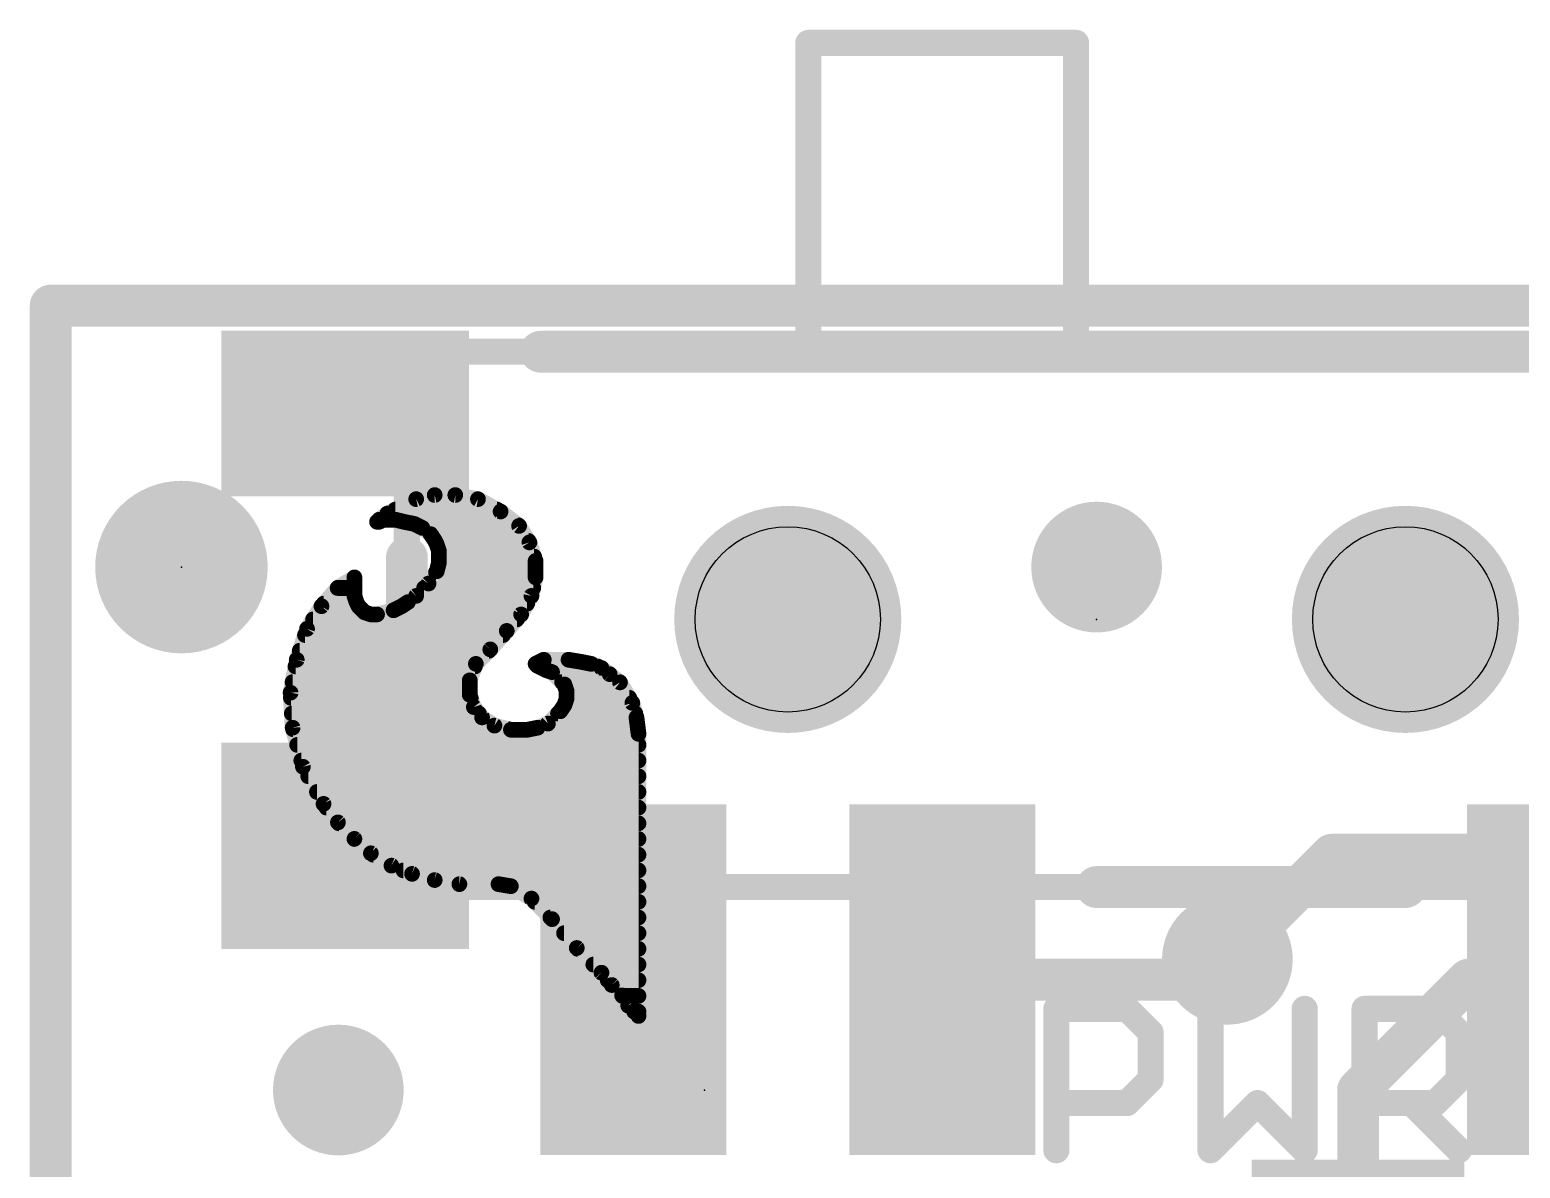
# Model space of a CAD drawing. Extents: x -41 to 66, y -12 to 41.
# Drawn here: x -0.1 to 7.14, y 33.91 to 39.44 of the extents above; entities that cross this region are included whole.
import ezdxf

# ---------------------------------------------------------------- set-up
doc = ezdxf.new("R2010")
doc.units = 0
for name, color, linetype in [('1', 12, 'CONTINUOUS'), ('16', 132, 'CONTINUOUS'), ('18', 110, 'CONTINUOUS'), ('20', 53, 'CONTINUOUS'), ('21', 41, 'CONTINUOUS'), ('22', 40, 'CONTINUOUS'), ('23', 53, 'CONTINUOUS'), ('24', 53, 'CONTINUOUS'), ('29', 253, 'CONTINUOUS'), ('31', 253, 'CONTINUOUS'), ('51', 53, 'CONTINUOUS')]:
    doc.layers.add(name, color=color, linetype=linetype)

# ---------------------------------------------------------------- blocks, each defined once
blk = doc.blocks.new('RECT')
blk.add_solid([(-0.5, -0.5), (0.5, -0.5), (-0.5, 0.5), (0.5, 0.5)])
blk = doc.blocks.new('PIE')
at = {"const_width": 0.5}
blk.add_lwpolyline([(0, -0.25, 1), (0, 0.25, 1), (0, -0.25)], format="xyb", dxfattribs=at)
blk = doc.blocks.new('ROUNDV')
at = {"const_width": 0.5}
blk.add_lwpolyline([(0, -0.25, 1), (0, 0.25, 1), (0, -0.25)], format="xyb", dxfattribs=at)

msp = doc.modelspace()

# ---------------------------------------------------------------- linework, layer by layer
at = {"layer": '1', "const_width": 0.2032}
for points in [[(0, 38.1), (20.32, 38.1)], [(0, 0), (0, 38.1)], [(5.715, 34.925), (5.616, 34.826)], [(5.616, 34.826), (4.33, 34.826)], [(6.886, 34.826), (6.35, 34.29)], [(7.33, 34.826), (6.886, 34.826)], [(6.35, 34.29), (6.35, 33.535)]]:
    msp.add_lwpolyline(points, dxfattribs=at)
at = {"layer": '1', "const_width": 0.1016}
for points in [[(0, 38.1508, 1), (0, 38.0492)], [(0.0508, 38.1, 1), (-0.0508, 38.1)], [(5.7509, 34.8891, 1), (5.6791, 34.9609)], [(4.33, 34.8768, 1), (4.33, 34.7752)], [(5.5801, 34.8619, 1), (5.6519, 34.7901)], [(5.616, 34.7752, 1), (5.616, 34.8768)], [(6.886, 34.8768, 1), (6.886, 34.7752)], [(6.9219, 34.7901, 1), (6.8501, 34.8619)], [(6.4008, 34.29, 1), (6.2992, 34.29)], [(6.3141, 34.3259, 1), (6.3859, 34.2541)]]:
    msp.add_lwpolyline(points, format="xyb", dxfattribs=at)
at = {"layer": '16', "const_width": 0.2032}
for points in [[(0, 38.1), (20.32, 38.1)], [(0, 0), (0, 38.1)], [(5.715, 34.925), (6.223, 35.433)], [(12.954, 35.433), (6.223, 35.433)]]:
    msp.add_lwpolyline(points, dxfattribs=at)
at = {"layer": '16', "const_width": 0.1016}
for points in [[(0, 38.1508, 1), (0, 38.0492)], [(0.0508, 38.1, 1), (-0.0508, 38.1)], [(6.223, 35.4838, 1), (6.223, 35.3822)], [(6.2589, 35.3971, 1), (6.1871, 35.4689)], [(5.6791, 34.9609, 1), (5.7509, 34.8891)]]:
    msp.add_lwpolyline(points, format="xyb", dxfattribs=at)
at = {"layer": '20', "const_width": 0.2032}
for points in [[(0, 38.1), (0, 0)], [(0, 38.1), (20.32, 38.1)]]:
    msp.add_lwpolyline(points, dxfattribs=at)
at = {"layer": '20', "const_width": 0.1016}
for points in [[(0.0508, 38.1, 1), (-0.0508, 38.1)], [(0, 38.1508, 1), (0, 38.0492)]]:
    msp.add_lwpolyline(points, format="xyb", dxfattribs=at)
at = {"layer": '20'}
for centre in [(3.58, 36.576), (6.58, 36.576)]:
    msp.add_circle(centre, 0.45, dxfattribs=at)
at = {"layer": '21'}
for points, const_width in [([(7.78, 37.876), (2.38, 37.876)], 0.2032), ([(1.73, 36.876), (1.73, 36.276)], 0.2032), ([(6.58, 35.276), (5.08, 35.276)], 0.2032), ([(4.8845, 33.9979), (4.8845, 34.6843)], 0.127), ([(4.8845, 34.6843), (5.2277, 34.6843)], 0.127), ([(5.2277, 34.6843), (5.3421, 34.5699)], 0.127), ([(5.6329, 34.6843), (5.6329, 33.9979)], 0.127), ([(6.0905, 33.9979), (6.0905, 34.6843)], 0.127), ([(6.3813, 33.9979), (6.3813, 34.6843)], 0.127), ([(6.3813, 34.6843), (6.7245, 34.6843)], 0.127), ([(6.7245, 34.6843), (6.8389, 34.5699)], 0.127), ([(5.3421, 34.5699), (5.3421, 34.3411)], 0.127), ([(6.8389, 34.5699), (6.8389, 34.3411)], 0.127), ([(5.3421, 34.3411), (5.2277, 34.2267)], 0.127), ([(6.8389, 34.3411), (6.7245, 34.2267)], 0.127), ([(5.2277, 34.2267), (4.8845, 34.2267)], 0.127), ([(5.6329, 33.9979), (5.8617, 34.2267)], 0.127), ([(5.8617, 34.2267), (6.0905, 33.9979)], 0.127), ([(6.7245, 34.2267), (6.3813, 34.2267)], 0.127), ([(6.6101, 34.2267), (6.8389, 33.9979)], 0.127)]:
    msp.add_lwpolyline(points, dxfattribs=dict(at, const_width=const_width))
for points, const_width in [([(2.38, 37.9268, 1), (2.38, 37.8252)], 0.1016), ([(1.7808, 36.876, 1), (1.6792, 36.876)], 0.1016), ([(1.6792, 36.276, 1), (1.7808, 36.276)], 0.1016), ([(5.08, 35.3268, 1), (5.08, 35.2252)], 0.1016), ([(6.58, 35.2252, 1), (6.58, 35.3268)], 0.1016), ([(4.9162, 34.6843, 1), (4.8527, 34.6843)], 0.0635), ([(4.8845, 34.716, 1), (4.8845, 34.6525)], 0.0635), ([(5.2501, 34.7067, 1), (5.2052, 34.6618)], 0.0635), ([(5.2277, 34.6525, 1), (5.2277, 34.716)], 0.0635), ([(5.6646, 34.6843, 1), (5.6011, 34.6843)], 0.0635), ([(6.1222, 34.6843, 1), (6.0587, 34.6843)], 0.0635), ([(6.4131, 34.6843, 1), (6.3496, 34.6843)], 0.0635), ([(6.3813, 34.716, 1), (6.3813, 34.6525)], 0.0635), ([(6.747, 34.7067, 1), (6.702, 34.6618)], 0.0635), ([(6.7245, 34.6525, 1), (6.7245, 34.716)], 0.0635), ([(5.3738, 34.5699, 1), (5.3103, 34.5699)], 0.0635), ([(5.3196, 34.5474, 1), (5.3645, 34.5923)], 0.0635), ([(6.8707, 34.5699, 1), (6.8072, 34.5699)], 0.0635), ([(6.8164, 34.5474, 1), (6.8614, 34.5923)], 0.0635), ([(5.3645, 34.3186, 1), (5.3196, 34.3635)], 0.0635), ([(6.8614, 34.3186, 1), (6.8164, 34.3635)], 0.0635), ([(5.3103, 34.3411, 1), (5.3738, 34.3411)], 0.0635), ([(6.8072, 34.3411, 1), (6.8707, 34.3411)], 0.0635), ([(4.8845, 34.2584, 1), (4.8845, 34.1949)], 0.0635), ([(5.2052, 34.2491, 1), (5.2501, 34.2042)], 0.0635), ([(5.2277, 34.1949, 1), (5.2277, 34.2584)], 0.0635), ([(5.8841, 34.2491, 1), (5.8392, 34.2042)], 0.0635), ([(5.8841, 34.2042, 1), (5.8392, 34.2491)], 0.0635), ([(6.3813, 34.2584, 1), (6.3813, 34.1949)], 0.0635), ([(6.6326, 34.2491, 1), (6.5877, 34.2042)], 0.0635), ([(6.702, 34.2491, 1), (6.747, 34.2042)], 0.0635), ([(6.7245, 34.1949, 1), (6.7245, 34.2584)], 0.0635), ([(4.8527, 33.9979, 1), (4.9162, 33.9979)], 0.0635), ([(5.6104, 34.0204, 1), (5.6553, 33.9754)], 0.0635), ([(5.6011, 33.9979, 1), (5.6646, 33.9979)], 0.0635), ([(6.0587, 33.9979, 1), (6.1222, 33.9979)], 0.0635), ([(6.068, 33.9754, 1), (6.1129, 34.0204)], 0.0635), ([(6.3496, 33.9979, 1), (6.4131, 33.9979)], 0.0635), ([(6.8164, 33.9754, 1), (6.8614, 34.0204)], 0.0635)]:
    msp.add_lwpolyline(points, format="xyb", dxfattribs=dict(at, const_width=const_width))
at = {"layer": '22', "const_width": 0.0762}
for points in [[(1.775, 37.16), (1.865, 37.18)], [(1.865, 37.18), (1.965, 37.18)], [(1.965, 37.18), (2.075, 37.16)], [(1.635, 37.09), (1.775, 37.16)], [(1.6738, 37.1094), (2.1678, 37.1094)], [(2.075, 37.16), (2.185, 37.1)], [(2.185, 37.1), (2.275, 37.03)], [(1.585, 37.05), (1.595, 37.06)], [(1.595, 37.05), (1.585, 37.05)], [(1.595, 37.06), (1.635, 37.09)], [(1.615, 37.06), (1.595, 37.05)], [(1.675, 37.06), (1.615, 37.06)], [(1.715, 37.05), (1.675, 37.06)], [(1.765, 37.04), (1.715, 37.05)], [(1.805, 37.02), (1.765, 37.04)], [(1.7786, 37.0332), (2.2709, 37.0332)], [(2.275, 37.03), (2.325, 36.95)], [(1.845, 36.99), (1.805, 37.02)], [(1.865, 36.96), (1.845, 36.99)], [(1.875, 36.94), (1.865, 36.96)], [(1.8665, 36.957), (2.3206, 36.957)], [(1.885, 36.91), (1.875, 36.94)], [(1.885, 36.85), (1.885, 36.91)], [(1.885, 36.8808), (2.3481, 36.8808)], [(2.325, 36.95), (2.355, 36.86)], [(1.835, 36.75), (1.875, 36.81)], [(1.875, 36.81), (1.885, 36.85)], [(2.355, 36.86), (2.355, 36.78)], [(1.395, 36.73), (1.475, 36.78)], [(1.475, 36.78), (1.475, 36.69)], [(1.775, 36.69), (1.835, 36.75)], [(1.8714, 36.8046), (2.355, 36.8046)], [(2.355, 36.78), (2.335, 36.69)], [(1.315, 36.64), (1.395, 36.73)], [(1.3936, 36.7284), (1.475, 36.7284)], [(1.475, 36.69), (1.485, 36.66)], [(1.735, 36.66), (1.775, 36.69)], [(1.8134, 36.7284), (2.3435, 36.7284)], [(2.335, 36.69), (2.285, 36.6)], [(1.245, 36.53), (1.315, 36.64)], [(1.3258, 36.6522), (1.4889, 36.6522)], [(1.485, 36.66), (1.495, 36.64)], [(1.495, 36.64), (1.525, 36.61)], [(1.525, 36.61), (1.555, 36.6)], [(1.555, 36.6), (1.585, 36.6)], [(1.585, 36.6), (1.665, 36.62)], [(1.665, 36.62), (1.705, 36.64)], [(1.705, 36.64), (1.735, 36.66)], [(1.7233, 36.6522), (2.314, 36.6522)], [(2.285, 36.6), (2.215, 36.52)], [(1.195, 36.38), (1.245, 36.53)], [(1.2743, 36.576), (2.264, 36.576)], [(2.215, 36.52), (2.135, 36.43)], [(1.2349, 36.4998), (2.197, 36.4998)], [(1.165, 36.22), (1.195, 36.38)], [(1.2095, 36.4236), (2.1286, 36.4236)], [(2.135, 36.43), (2.065, 36.36)], [(2.355, 36.36), (2.395, 36.38)], [(2.395, 36.38), (2.515, 36.38)], [(2.515, 36.38), (2.575, 36.37)], [(1.1889, 36.3474), (2.0603, 36.3474)], [(2.065, 36.36), (2.035, 36.28)], [(2.365, 36.35), (2.355, 36.36)], [(2.405, 36.33), (2.365, 36.35)], [(2.3702, 36.3474), (2.6565, 36.3474)], [(2.435, 36.32), (2.405, 36.33)], [(2.495, 36.26), (2.435, 36.32)], [(2.575, 36.37), (2.625, 36.36)], [(2.625, 36.36), (2.675, 36.34)], [(2.675, 36.34), (2.715, 36.31)], [(2.715, 36.31), (2.765, 36.27)], [(1.1746, 36.2712), (2.035, 36.2712)], [(2.035, 36.28), (2.035, 36.21)], [(2.4838, 36.2712), (2.7635, 36.2712)], [(2.505, 36.23), (2.495, 36.26)], [(2.505, 36.19), (2.505, 36.23)], [(2.765, 36.27), (2.825, 36.17)], [(1.175, 36.05), (1.165, 36.22)], [(1.1665, 36.195), (2.04, 36.195)], [(2.035, 36.21), (2.055, 36.15)], [(2.475, 36.13), (2.495, 36.16)], [(2.495, 36.16), (2.505, 36.19)], [(2.505, 36.195), (2.81, 36.195)], [(2.825, 36.17), (2.845, 36.1)], [(1.171, 36.1188), (2.08, 36.1188)], [(2.055, 36.15), (2.095, 36.1)], [(2.095, 36.1), (2.155, 36.06)], [(2.415, 36.07), (2.475, 36.13)], [(2.4638, 36.1188), (2.8396, 36.1188)], [(2.845, 36.1), (2.855, 36.02)], [(1.225, 35.86), (1.175, 36.05)], [(1.177, 36.0426), (2.2246, 36.0426)], [(2.155, 36.06), (2.235, 36.04)], [(2.235, 36.04), (2.315, 36.04)], [(2.315, 36.04), (2.365, 36.05)], [(2.328, 36.0426), (2.8522, 36.0426)], [(2.365, 36.05), (2.415, 36.07)], [(2.855, 36.02), (2.855, 34.65)], [(1.197, 35.9664), (2.855, 35.9664)], [(1.2171, 35.8902), (2.855, 35.8902)], [(1.325, 35.68), (1.225, 35.86)], [(1.2506, 35.814), (2.855, 35.814)], [(1.2929, 35.7378), (2.855, 35.7378)], [(1.395, 35.59), (1.325, 35.68)], [(1.3393, 35.6616), (2.855, 35.6616)], [(1.475, 35.51), (1.395, 35.59)], [(1.3996, 35.5854), (2.855, 35.5854)], [(1.555, 35.44), (1.475, 35.51)], [(1.4759, 35.5092), (2.855, 35.5092)], [(1.655, 35.38), (1.555, 35.44)], [(1.5667, 35.433), (2.855, 35.433)], [(1.755, 35.34), (1.655, 35.38)], [(1.713, 35.3568), (2.855, 35.3568)], [(1.865, 35.31), (1.755, 35.34)], [(1.985, 35.29), (1.865, 35.31)], [(2.175, 35.29), (1.985, 35.29)], [(2.235, 35.28), (2.175, 35.29)], [(2.2314, 35.2806), (2.855, 35.2806)], [(2.335, 35.22), (2.235, 35.28)], [(2.435, 35.12), (2.335, 35.22)], [(2.3506, 35.2044), (2.855, 35.2044)], [(2.4268, 35.1282), (2.855, 35.1282)], [(2.555, 34.98), (2.435, 35.12)], [(2.4933, 35.052), (2.855, 35.052)], [(2.675, 34.86), (2.555, 34.98)], [(2.5592, 34.9758), (2.855, 34.9758)], [(2.6354, 34.8996), (2.855, 34.8996)], [(2.725, 34.8), (2.675, 34.86)], [(2.7055, 34.8234), (2.855, 34.8234)], [(2.775, 34.75), (2.725, 34.8)], [(2.805, 34.7), (2.775, 34.75)], [(2.7767, 34.7472), (2.855, 34.7472)], [(2.855, 34.65), (2.805, 34.7)], [(2.834, 34.671), (2.855, 34.671)]]:
    msp.add_lwpolyline(points, dxfattribs=at)
at = {"layer": '22', "const_width": 0.0381}
for points in [[(1.865, 37.199, 1), (1.865, 37.1609)], [(1.8691, 37.1614, 1), (1.8609, 37.1986)], [(1.9684, 37.1987, 1), (1.9616, 37.1613)], [(1.965, 37.1609, 1), (1.965, 37.199)], [(1.6738, 37.1285, 1), (1.6738, 37.0904)], [(1.7709, 37.1786, 1), (1.7791, 37.1414)], [(1.7835, 37.143, 1), (1.7665, 37.177)], [(2.0841, 37.1767, 1), (2.0659, 37.1433)], [(2.0716, 37.1413, 1), (2.0784, 37.1787)], [(2.1967, 37.115, 1), (2.1733, 37.085)], [(2.1678, 37.0904, 1), (2.1678, 37.1285)], [(2.1759, 37.0833, 1), (2.1941, 37.1167)], [(1.585, 37.0691, 1), (1.585, 37.031)], [(1.5715, 37.0635, 1), (1.5985, 37.0365)], [(1.5836, 37.0752, 1), (1.6064, 37.0448)], [(1.5865, 37.067, 1), (1.6035, 37.033)], [(1.6085, 37.0465, 1), (1.5815, 37.0735)], [(1.595, 37.031, 1), (1.595, 37.0691)], [(1.615, 37.0791, 1), (1.615, 37.041)], [(1.6235, 37.043, 1), (1.6065, 37.077)], [(1.6265, 37.107, 1), (1.6435, 37.073)], [(1.6464, 37.0748, 1), (1.6236, 37.1052)], [(1.6796, 37.0785, 1), (1.6704, 37.0415)], [(1.675, 37.041, 1), (1.675, 37.0791)], [(1.7187, 37.0687, 1), (1.7113, 37.0313)], [(1.7104, 37.0315, 1), (1.7196, 37.0685)], [(1.7735, 37.057, 1), (1.7565, 37.023)], [(1.7786, 37.0523, 1), (1.7786, 37.0142)], [(1.7613, 37.0213, 1), (1.7687, 37.0587)], [(2.2912, 37.0401, 1), (2.2588, 37.0199)], [(2.2633, 37.015, 1), (2.2867, 37.045)], [(2.2709, 37.0142, 1), (2.2709, 37.0523)], [(1.8164, 37.0352, 1), (1.7936, 37.0048)], [(1.7965, 37.003, 1), (1.8135, 37.037)], [(1.8609, 37.0006, 1), (1.8291, 36.9794)], [(1.8336, 36.9748, 1), (1.8564, 37.0052)], [(1.882, 36.9685, 1), (1.848, 36.9515)], [(1.8665, 36.9761, 1), (1.8665, 36.938)], [(2.3206, 36.938, 1), (2.3206, 36.9761)], [(1.8491, 36.9494, 1), (1.8809, 36.9706)], [(1.8931, 36.946, 1), (1.8569, 36.934)], [(1.858, 36.9315, 1), (1.892, 36.9485)], [(1.9041, 36.91, 1), (1.8659, 36.91)], [(1.885, 36.8999, 1), (1.885, 36.8618)], [(1.8669, 36.904, 1), (1.9031, 36.916)], [(2.3431, 36.956, 1), (2.3069, 36.944)], [(2.3088, 36.9399, 1), (2.3412, 36.9601)], [(2.3481, 36.8618, 1), (2.3481, 36.8999)], [(1.8909, 36.7994, 1), (1.8591, 36.8206)], [(1.8659, 36.85, 1), (1.9041, 36.85)], [(1.9035, 36.8454, 1), (1.8665, 36.8546)], [(2.374, 36.86, 1), (2.3359, 36.86)], [(2.3369, 36.854, 1), (2.3731, 36.866)], [(1.4941, 36.78, 1), (1.456, 36.78)], [(1.4851, 36.7638, 1), (1.4649, 36.7962)], [(1.8191, 36.7606, 1), (1.8509, 36.7394)], [(1.8485, 36.7365, 1), (1.8215, 36.7635)], [(1.8714, 36.8237, 1), (1.8714, 36.7856)], [(1.8565, 36.8146, 1), (1.8935, 36.8054)], [(2.3359, 36.78, 1), (2.374, 36.78)], [(2.3736, 36.7759, 1), (2.3364, 36.7841)], [(2.355, 36.7856, 1), (2.355, 36.8237)], [(1.3936, 36.7475, 1), (1.3936, 36.7094)], [(1.3849, 36.7462, 1), (1.4051, 36.7138)], [(1.4092, 36.7173, 1), (1.3808, 36.7427)], [(1.4931, 36.696, 1), (1.4569, 36.684)], [(1.456, 36.69, 1), (1.4941, 36.69)], [(1.475, 36.7094, 1), (1.475, 36.7475)], [(1.7615, 36.7035, 1), (1.7885, 36.6765)], [(1.7864, 36.6748, 1), (1.7636, 36.7052)], [(1.8134, 36.7475, 1), (1.8134, 36.7094)], [(2.3164, 36.6941, 1), (2.3536, 36.6859)], [(2.3517, 36.6807, 1), (2.3183, 36.6993)], [(2.3435, 36.7094, 1), (2.3435, 36.7475)], [(1.3008, 36.6527, 1), (1.3292, 36.6273)], [(1.3311, 36.6298, 1), (1.2989, 36.6502)], [(1.3258, 36.6713, 1), (1.3258, 36.6332)], [(1.502, 36.6685, 1), (1.468, 36.6515)], [(1.4669, 36.654, 1), (1.5031, 36.666)], [(1.5085, 36.6535, 1), (1.4815, 36.6265)], [(1.478, 36.6315, 1), (1.512, 36.6485)], [(1.4889, 36.6332, 1), (1.4889, 36.6713)], [(1.531, 36.6281, 1), (1.519, 36.5919)], [(1.5115, 36.5965, 1), (1.5385, 36.6235)], [(1.555, 36.6191, 1), (1.555, 36.581)], [(1.549, 36.5819, 1), (1.561, 36.6181)], [(1.5804, 36.6185, 1), (1.5896, 36.5815)], [(1.585, 36.581, 1), (1.585, 36.6191)], [(1.6565, 36.637, 1), (1.6735, 36.603)], [(1.6696, 36.6015, 1), (1.6604, 36.6385)], [(1.6944, 36.6559, 1), (1.7156, 36.6241)], [(1.7135, 36.623, 1), (1.6965, 36.657)], [(1.7233, 36.6713, 1), (1.7233, 36.6332)], [(1.7236, 36.6752, 1), (1.7464, 36.6448)], [(1.7456, 36.6441, 1), (1.7244, 36.6759)], [(2.2993, 36.5875, 1), (2.2707, 36.6125)], [(2.314, 36.6332, 1), (2.314, 36.6713)], [(1.2289, 36.5402, 1), (1.2611, 36.5198)], [(1.2631, 36.524, 1), (1.2269, 36.536)], [(1.2743, 36.5951, 1), (1.2743, 36.557)], [(2.2292, 36.5073, 1), (2.2008, 36.5327)], [(2.264, 36.557, 1), (2.264, 36.5951)], [(2.2683, 36.6093, 1), (2.3017, 36.5907)], [(1.2349, 36.5189, 1), (1.2349, 36.4808)], [(2.2007, 36.5325, 1), (2.2293, 36.5075)], [(2.197, 36.4808, 1), (2.197, 36.5189)], [(1.2137, 36.3765, 1), (1.1763, 36.3835)], [(1.2095, 36.4427, 1), (1.2095, 36.4046)], [(2.1208, 36.4427, 1), (2.1492, 36.4173)], [(2.1485, 36.4165, 1), (2.1215, 36.4435)], [(2.1286, 36.4046, 1), (2.1286, 36.4427)], [(2.395, 36.3991, 1), (2.395, 36.361)], [(2.4035, 36.363, 1), (2.3865, 36.397)], [(2.5181, 36.3988, 1), (2.5119, 36.3612)], [(2.515, 36.361, 1), (2.515, 36.3991)], [(1.1889, 36.3665, 1), (1.1889, 36.3284)], [(1.1769, 36.386, 1), (1.2131, 36.374)], [(2.0515, 36.3735, 1), (2.0785, 36.3465)], [(2.0828, 36.3533, 1), (2.0472, 36.3667)], [(2.0603, 36.3284, 1), (2.0603, 36.3665)], [(2.3685, 36.3735, 1), (2.3415, 36.3465)], [(2.3465, 36.377, 1), (2.3635, 36.343)], [(2.3735, 36.367, 1), (2.3565, 36.333)], [(2.3702, 36.3665, 1), (2.3702, 36.3284)], [(2.3515, 36.3365, 1), (2.3785, 36.3635)], [(2.411, 36.3481, 1), (2.399, 36.3119)], [(2.3965, 36.313, 1), (2.4135, 36.347)], [(2.4485, 36.3335, 1), (2.4215, 36.3065)], [(2.429, 36.3019, 1), (2.441, 36.3381)], [(2.5787, 36.3887, 1), (2.5713, 36.3513)], [(2.5719, 36.3512, 1), (2.5781, 36.3888)], [(2.6321, 36.3777, 1), (2.6179, 36.3423)], [(2.6213, 36.3413, 1), (2.6287, 36.3787)], [(2.6864, 36.3552, 1), (2.6636, 36.3248)], [(2.6565, 36.3284, 1), (2.6565, 36.3665)], [(2.6679, 36.3223, 1), (2.6821, 36.3577)], [(2.7269, 36.3249, 1), (2.7031, 36.2951)], [(2.7036, 36.2948, 1), (2.7264, 36.3252)], [(1.1746, 36.2903, 1), (1.1746, 36.2522)], [(2.0172, 36.2867, 1), (2.0528, 36.2733)], [(2.0541, 36.28, 1), (2.016, 36.28)], [(2.035, 36.2522, 1), (2.035, 36.2903)], [(2.4838, 36.2903, 1), (2.4838, 36.2522)], [(2.5131, 36.266, 1), (2.4769, 36.254)], [(2.4815, 36.2465, 1), (2.5085, 36.2735)], [(2.5241, 36.23, 1), (2.486, 36.23)], [(2.7813, 36.2798, 1), (2.7487, 36.2602)], [(2.7531, 36.2551, 1), (2.7769, 36.2849)], [(2.7635, 36.2522, 1), (2.7635, 36.2903)], [(1.184, 36.2211, 1), (1.146, 36.2189)], [(1.1463, 36.2235, 1), (1.1837, 36.2165)], [(1.1665, 36.2141, 1), (1.1665, 36.176)], [(2.0531, 36.216, 1), (2.0169, 36.204)], [(2.016, 36.21, 1), (2.0541, 36.21)], [(2.04, 36.176, 1), (2.04, 36.2141)], [(2.5109, 36.1494, 1), (2.4791, 36.1706)], [(2.505, 36.2141, 1), (2.505, 36.176)], [(2.486, 36.19, 1), (2.5241, 36.19)], [(2.4869, 36.224, 1), (2.5231, 36.236)], [(2.5231, 36.184, 1), (2.4869, 36.196)], [(2.8433, 36.1752, 1), (2.8067, 36.1648)], [(2.8087, 36.1602, 1), (2.8413, 36.1798)], [(2.81, 36.176, 1), (2.81, 36.2141)], [(1.171, 36.1379, 1), (1.171, 36.0998)], [(2.0699, 36.1619, 1), (2.0401, 36.1381)], [(2.0369, 36.144, 1), (2.0731, 36.156)], [(2.1056, 36.1159, 1), (2.0844, 36.0841)], [(2.08, 36.0998, 1), (2.08, 36.1379)], [(2.0801, 36.0881, 1), (2.1099, 36.1119)], [(2.4638, 36.1379, 1), (2.4638, 36.0998)], [(2.4591, 36.1406, 1), (2.4909, 36.1194)], [(2.4885, 36.1165, 1), (2.4615, 36.1435)], [(2.4769, 36.166, 1), (2.5131, 36.154)], [(2.8639, 36.1024, 1), (2.8261, 36.0976)], [(2.8267, 36.0948, 1), (2.8633, 36.1052)], [(2.8396, 36.0998, 1), (2.8396, 36.1379)], [(1.1934, 36.0548, 1), (1.1566, 36.0452)], [(1.156, 36.0489, 1), (1.194, 36.0511)], [(1.177, 36.0617, 1), (1.177, 36.0236)], [(2.1596, 36.0785, 1), (2.1504, 36.0415)], [(2.1444, 36.0441, 1), (2.1656, 36.0759)], [(2.235, 36.059, 1), (2.235, 36.0209)], [(2.2246, 36.0236, 1), (2.2246, 36.0617)], [(2.2304, 36.0215, 1), (2.2396, 36.0585)], [(2.3113, 36.0587, 1), (2.3187, 36.0213)], [(2.328, 36.0617, 1), (2.328, 36.0236)], [(2.315, 36.0209, 1), (2.315, 36.059)], [(2.3579, 36.0677, 1), (2.3721, 36.0323)], [(2.3687, 36.0313, 1), (2.3613, 36.0687)], [(2.4015, 36.0835, 1), (2.4285, 36.0565)], [(2.4221, 36.0523, 1), (2.4079, 36.0877)], [(2.874, 36.02, 1), (2.8359, 36.02)], [(2.8522, 36.0236, 1), (2.8522, 36.0617)], [(1.197, 35.9855, 1), (1.197, 35.9474)], [(2.8361, 36.0176, 1), (2.8739, 36.0224)], [(2.855, 35.9474, 1), (2.855, 35.9855)], [(1.2171, 35.9093, 1), (1.2171, 35.8712)], [(2.855, 35.8712, 1), (2.855, 35.9093)], [(1.2417, 35.8693, 1), (1.2083, 35.8507)], [(1.2066, 35.8552, 1), (1.2434, 35.8648)], [(1.2506, 35.8331, 1), (1.2506, 35.795)], [(2.855, 35.795, 1), (2.855, 35.8331)], [(1.2929, 35.7569, 1), (1.2929, 35.7188)], [(2.855, 35.7188, 1), (2.855, 35.7569)], [(1.34, 35.6917, 1), (1.31, 35.6683)], [(1.3083, 35.6707, 1), (1.3417, 35.6893)], [(1.3393, 35.6806, 1), (1.3393, 35.6425)], [(2.855, 35.6425, 1), (2.855, 35.6806)], [(1.4085, 35.6035, 1), (1.3815, 35.5765)], [(1.38, 35.5783, 1), (1.41, 35.6017)], [(1.3996, 35.6044, 1), (1.3996, 35.5663)], [(2.855, 35.5663, 1), (2.855, 35.6044)], [(1.4875, 35.5243, 1), (1.4625, 35.4957)], [(1.4759, 35.5282, 1), (1.4759, 35.4901)], [(2.855, 35.4901, 1), (2.855, 35.5282)], [(1.4615, 35.4965, 1), (1.4885, 35.5235)], [(1.5648, 35.4563, 1), (1.5452, 35.4237)], [(1.5425, 35.4257, 1), (1.5675, 35.4543)], [(1.5667, 35.452, 1), (1.5667, 35.4139)], [(2.855, 35.4139, 1), (2.855, 35.452)], [(1.6621, 35.3977, 1), (1.6479, 35.3623)], [(1.6452, 35.3637, 1), (1.6648, 35.3963)], [(1.713, 35.3758, 1), (1.713, 35.3377)], [(1.76, 35.3584, 1), (1.75, 35.3216)], [(1.7479, 35.3223, 1), (1.7621, 35.3577)], [(1.8681, 35.3288, 1), (1.8619, 35.2912)], [(1.86, 35.2916, 1), (1.87, 35.3284)], [(1.985, 35.309, 1), (1.985, 35.2709)], [(1.9819, 35.2712, 1), (1.9881, 35.3088)], [(2.1781, 35.3088, 1), (2.1719, 35.2712)], [(2.175, 35.2709, 1), (2.175, 35.309)], [(2.855, 35.3377, 1), (2.855, 35.3758)], [(2.2314, 35.2996, 1), (2.2314, 35.2615)], [(2.2448, 35.2963, 1), (2.2252, 35.2637)], [(2.2319, 35.2612, 1), (2.2381, 35.2988)], [(2.3485, 35.2335, 1), (2.3215, 35.2065)], [(2.3252, 35.2037, 1), (2.3448, 35.2363)], [(2.855, 35.2615, 1), (2.855, 35.2996)], [(2.3506, 35.2234, 1), (2.3506, 35.1853)], [(2.855, 35.1853, 1), (2.855, 35.2234)], [(2.4268, 35.1472, 1), (2.4268, 35.1091)], [(2.4495, 35.1324, 1), (2.4205, 35.1076)], [(2.4215, 35.1065, 1), (2.4485, 35.1335)], [(2.855, 35.1091, 1), (2.855, 35.1472)], [(2.4933, 35.071, 1), (2.4933, 35.0329)], [(2.855, 35.0329, 1), (2.855, 35.071)], [(2.5685, 34.9935, 1), (2.5415, 34.9665)], [(2.5592, 34.9948, 1), (2.5592, 34.9567)], [(2.5405, 34.9676, 1), (2.5695, 34.9924)], [(2.855, 34.9567, 1), (2.855, 34.9948)], [(2.6354, 34.9186, 1), (2.6354, 34.8805)], [(2.6896, 34.8722, 1), (2.6604, 34.8478)], [(2.6615, 34.8465, 1), (2.6885, 34.8735)], [(2.855, 34.8805, 1), (2.855, 34.9186)], [(2.7055, 34.8424, 1), (2.7055, 34.8043)], [(2.7385, 34.8135, 1), (2.7115, 34.7865)], [(2.7104, 34.7878, 1), (2.7396, 34.8122)], [(2.855, 34.8043, 1), (2.855, 34.8424)], [(2.7913, 34.7598, 1), (2.7587, 34.7402)], [(2.7767, 34.7662, 1), (2.7767, 34.7281)], [(2.7615, 34.7365, 1), (2.7885, 34.7635)], [(2.855, 34.7281, 1), (2.855, 34.7662)], [(2.8185, 34.7135, 1), (2.7915, 34.6865)], [(2.7887, 34.6902, 1), (2.8213, 34.7098)], [(2.834, 34.69, 1), (2.834, 34.6519)], [(2.8415, 34.6365, 1), (2.8685, 34.6635)], [(2.855, 34.6519, 1), (2.855, 34.69)], [(2.8359, 34.65, 1), (2.874, 34.65)]]:
    msp.add_lwpolyline(points, format="xyb", dxfattribs=at)
at = {"layer": '23'}
for p in [(0.635, 36.83), (5.08, 36.576)]:
    msp.add_point(p, dxfattribs=at)
at = {"layer": '24'}
msp.add_point((3.175, 34.29), dxfattribs=at)
at = {"layer": '29', "const_width": 0.5516}
for points in [[(3.58, 36.3002, 1), (3.58, 36.8518, 1), (3.58, 36.3002)], [(6.58, 36.3002, 1), (6.58, 36.8518, 1), (6.58, 36.3002)]]:
    msp.add_lwpolyline(points, format="xyb", dxfattribs=at)
at = {"layer": '51', "const_width": 0.0635}
for points in [[(3.7118, 39.376, 1), (3.6482, 39.376)], [(3.68, 39.4078, 1), (3.68, 39.3443)], [(5.0118, 39.376, 1), (4.9483, 39.376)], [(4.98, 39.3443, 1), (4.98, 39.4078)], [(1.73, 37.9078, 1), (1.73, 37.8443)], [(1.7617, 37.876, 1), (1.6983, 37.876)], [(3.68, 37.9078, 1), (3.68, 37.8443)], [(3.68, 37.8443, 1), (3.68, 37.9078)], [(4.98, 37.9078, 1), (4.98, 37.8443)], [(4.98, 37.8443, 1), (4.98, 37.9078)], [(3.6482, 37.876, 1), (3.7118, 37.876)], [(4.9483, 37.876, 1), (5.0118, 37.876)], [(1.73, 35.3078, 1), (1.73, 35.2443)], [(1.6983, 35.276, 1), (1.7617, 35.276)]]:
    msp.add_lwpolyline(points, format="xyb", dxfattribs=at)
at = {"layer": '51', "const_width": 0.127}
for points in [[(4.98, 39.376), (3.68, 39.376)], [(3.68, 39.376), (3.68, 37.876)], [(4.98, 37.876), (4.98, 39.376)], [(1.73, 37.876), (1.73, 35.276)], [(3.68, 37.876), (1.73, 37.876)], [(4.98, 37.876), (3.68, 37.876)], [(8.43, 37.876), (4.98, 37.876)], [(1.73, 35.276), (8.43, 35.276)]]:
    msp.add_lwpolyline(points, dxfattribs=at)

# ---------------------------------------------------------------- block references
at = {"layer": '1'}
for p, yscale in [((1.43, 37.576), 0.6), ((1.43, 35.476), 0.8)]:
    msp.add_blockref('RECT', p, dxfattribs=dict(at, yscale=yscale))
at = {"layer": '1', "xscale": 0.635, "yscale": 0.635}
msp.add_blockref('PIE', (0.635, 36.83), dxfattribs=at)
at = {"layer": '1', "xscale": 0.7, "yscale": 1.5, "rotation": 180}
for p in [(2.83, 34.826), (4.33, 34.826), (7.33, 34.826)]:
    msp.add_blockref('RECT', p, dxfattribs=at)
at = {"layer": '18', "xscale": 0.635, "yscale": 0.635}
for p in [(5.08, 36.83), (5.08, 36.83), (5.715, 34.925), (5.715, 34.925), (1.397, 34.29), (1.397, 34.29)]:
    msp.add_blockref('ROUNDV', p, dxfattribs=at)
at = {"layer": '29'}
for name, p, xscale, yscale in [('RECT', (1.43, 37.576), 1.2032, 0.8032), ('PIE', (0.635, 36.83), 0.8382, 0.8382), ('RECT', (1.43, 35.476), 1.2032, 1.0032)]:
    msp.add_blockref(name, p, dxfattribs=dict(at, xscale=xscale, yscale=yscale))
for p, xscale, yscale, rotation in [((2.83, 34.826), 0.9032, 1.7032, 180), ((4.33, 34.826), 0.9032, 1.7032, 180), ((7.33, 34.826), 0.9032, 1.7032, 180), ((6.35, 33.535), 0.8332, 1.0332, 270)]:
    msp.add_blockref('RECT', p, dxfattribs=dict(at, xscale=xscale, yscale=yscale, rotation=rotation))
at = {"layer": '31'}
for p, yscale in [((1.43, 37.576), 0.6), ((1.43, 35.476), 0.8)]:
    msp.add_blockref('RECT', p, dxfattribs=dict(at, yscale=yscale))
at = {"layer": '31', "xscale": 0.7, "yscale": 1.5, "rotation": 180}
for p in [(2.83, 34.826), (4.33, 34.826), (7.33, 34.826)]:
    msp.add_blockref('RECT', p, dxfattribs=at)

doc.saveas('drawing.dxf')
